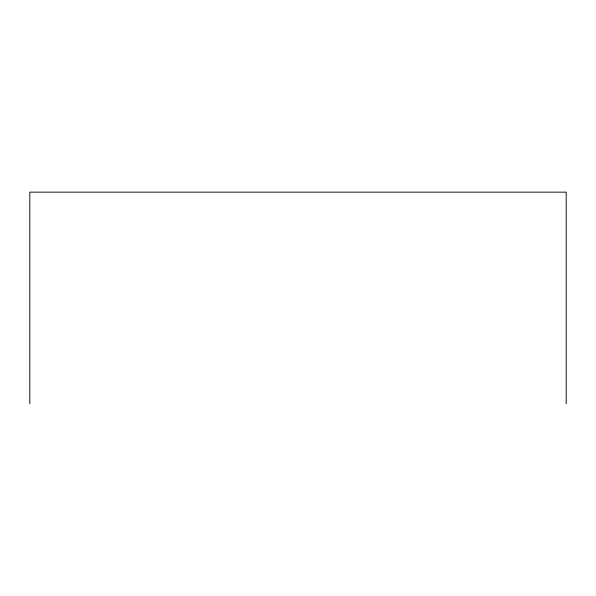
<?xml version="1.0" encoding="UTF-8"?>
<svg xmlns="http://www.w3.org/2000/svg" width="596" height="596" viewBox="0 0 596 596"><rect width="100%" height="100%" fill="white"/><g stroke="black" fill="none" stroke-linecap="round" stroke-linejoin="round"><path stroke-width="0.89" d="M566.2 403.857L566.2 192.143L29.8 192.143L29.8 403.857"/></g></svg>
